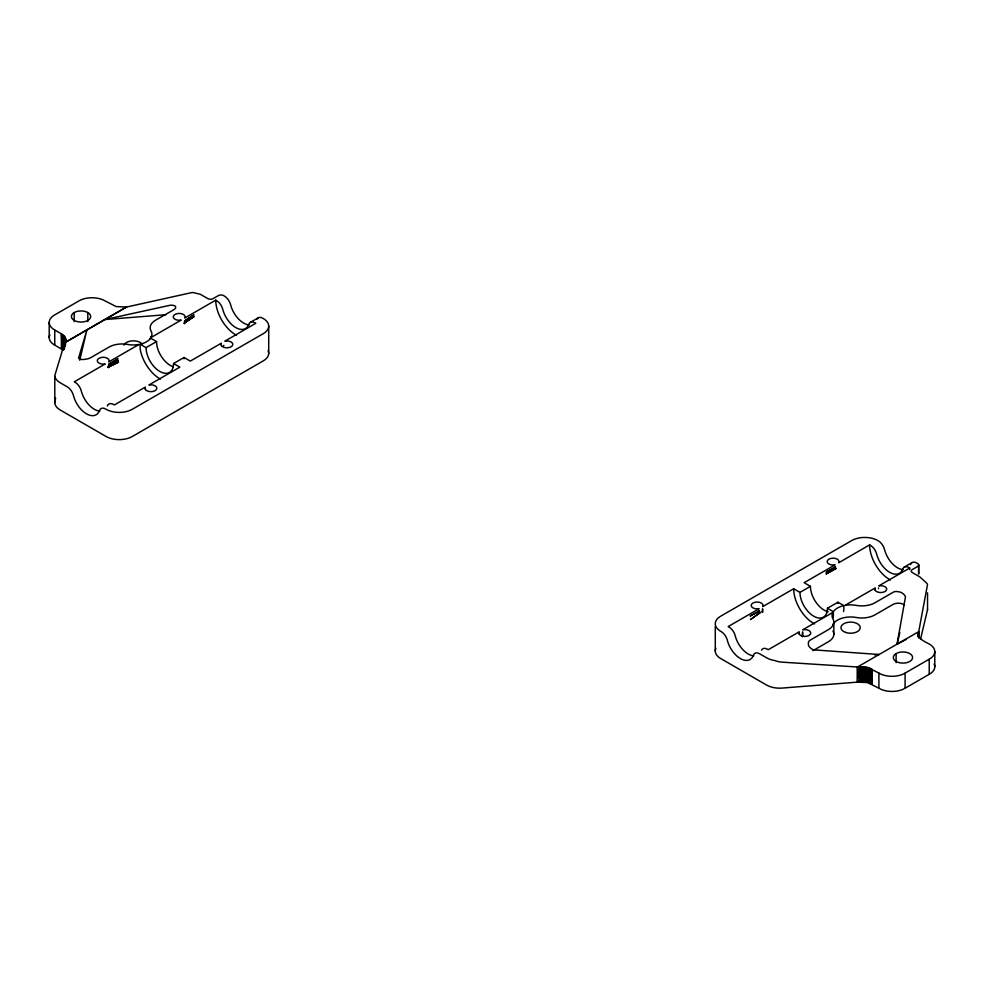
<?xml version="1.0" encoding="UTF-8"?>
<svg xmlns="http://www.w3.org/2000/svg" width="984" height="984" viewBox="0 0 984 984"><rect width="100%" height="100%" fill="white"/><g stroke="black" fill="none" stroke-linecap="round" stroke-linejoin="round"><path stroke-width="1.48" d="M54.796 376.318L54.796 402.776M256.935 319.185A9.262 5.35 60 0 1 262.851 318.275L263.281 318.521A18.524 10.689 0 0 1 263.281 333.65L132.299 409.27A18.524 10.689 0 0 1 106.1 409.27L105.669 409.024A9.262 5.35 60 0 0 99.47 410.562A19.446 11.23 60 0 1 86.457 413.809A19.446 11.23 60 0 1 73.443 395.531A9.262 5.35 60 0 0 67.244 386.835L60.209 382.776A18.524 10.689 0 0 1 55.436 378.028A19.065 7.528 -12.3 0 1 54.956 375.064L65.707 339.48L64.452 336.417L61.389 333.834L62.299 349.541L63.124 350.169L61.377 348.951L61.389 333.834L54.76 330.021A18.216 10.529 0 0 1 54.76 314.88L78.904 300.932A18.216 10.504 0.1 0 1 105.103 300.944L116.21 306.577L126.53 307.045L191.769 292.592A3.961 1.562 -12.3 0 1 193.762 292.691L200.416 294.327L207.882 298.632A3.702 2.14 0 0 0 213.122 298.632L218.362 295.606A3.702 2.14 0 0 1 223.602 295.606L224.426 296.086A9.262 5.35 60 0 1 230.625 304.782A19.446 11.23 60 0 0 249.173 324.917M63.837 349.332L63.849 335.716L64.341 348.668M64.452 348.521L64.452 336.417L64.76 346.516M64.944 346.233L64.944 337.155L65.153 345.814M65.325 345.482L65.325 337.918L65.436 345.138M65.707 342.493L65.584 338.693L65.596 341.583M74.194 321.657L74.194 312.568M87.81 321.633L87.822 312.543M802.477 632.528L802.477 636.722L802.673 631.826M715.909 648.222A18.524 10.689 0 0 0 720.706 658.554L766.597 685.048A18.524 10.689 0 0 0 782.206 688.074L857.47 682.133L857.47 667.004L918.736 631.642L927.494 584.582A3.961 2.829 16.2 0 0 926.461 582.934L919.806 576.87L912.34 572.565A3.702 2.14 0 0 1 912.34 569.539L917.58 566.513A3.702 2.14 0 0 0 917.58 563.488L916.756 563.008A9.262 5.35 60 0 0 910.557 564.558M934.124 663.954A18.216 10.517 0.1 0 1 929.216 674.298L905.096 688.222A18.216 10.541 0 0 1 878.896 688.222L867.765 682.601L857.458 682.121L857.47 667.004L867.79 667.484L878.896 673.093A18.216 10.541 0 0 0 905.096 673.105L929.24 659.169A18.216 10.517 0.1 0 0 929.24 644.04C924.997 641.691 916.166 638.272 918.736 631.63L918.736 637.681M858.528 681.506L859.758 681.937L859.77 666.832L861.123 681.875L861.135 666.758L862.488 681.875L862.501 666.758L863.841 681.949L863.854 666.832L865.182 682.096L865.194 666.98L866.498 682.318L866.51 667.201L867.765 682.601L867.79 667.484L868.995 682.957L869.007 667.841L869.954 683.511M870.151 683.376L870.163 668.259L871.246 683.843L871.258 668.726L872.255 684.384L872.267 669.268M878.896 688.222L878.896 673.093M896.116 662.675L896.116 653.597M905.096 688.222L905.096 673.105M918.293 636.808L918.293 633.782L918.318 636.648M918.404 636.021L918.416 632.995M929.216 674.298L929.24 659.169M934.775 666.734L934.8 651.617M108.707 367.536L108.695 364.092L118.019 358.705L108.597 364.855L108.621 367.622M762.465 612.429L762.588 608.838L762.563 612.343M799.303 634.336L799.414 634.25M875.268 590.474L875.391 590.388M145.386 389.627L145.521 389.504M221.363 345.741L221.498 345.642M762.157 611.654L762.022 611.974M906.141 639.465L897.076 644.139L905.464 596.87A7.958 5.683 16.2 0 0 900.225 592.085L896.387 591.446A7.195 5.141 16.2 0 0 893.054 592.319L874.973 602.761A18.524 10.689 0 0 1 856.24 605.381A18.524 10.689 0 0 0 845.047 605.369L875.194 587.952A5.929 3.419 0 0 0 880.077 592.528A5.929 3.419 0 0 0 886.658 588.727A5.929 3.419 0 0 0 878.737 585.911L909.72 568.026L908.896 567.547A9.262 5.35 60 0 0 902.697 569.096A19.446 11.23 60 0 1 889.671 572.344A19.446 11.23 60 0 1 876.658 554.066A9.262 5.35 60 0 0 870.459 545.357L869.635 544.89L838.663 562.774A5.929 3.419 0 0 0 833.78 558.199A5.929 3.419 0 0 0 827.2 561.999A5.929 3.419 0 0 0 835.121 564.816L804.137 582.7L810.435 586.329A19.446 11.23 60 0 0 828.208 611.777M55.645 398.089L54.956 400.98A18.524 10.689 0 0 0 60.209 409.996L106.1 436.49A18.524 10.689 0 0 0 132.299 436.49L263.281 360.87A18.524 10.689 0 0 0 268.078 350.538M79.729 360.242L86.912 329.898L78.535 358.213A7.958 3.149 -12.3 0 0 83.763 359.504L87.613 358.865A7.195 2.841 -12.3 0 0 90.934 357.524L109.015 347.094A18.524 10.689 0 0 1 127.76 344.462A18.524 10.689 0 0 0 138.941 344.486L108.794 361.891A5.929 3.419 0 0 0 103.91 357.315A5.929 3.419 0 0 0 97.33 361.116A5.929 3.419 0 0 0 105.251 363.932L74.28 381.817L75.104 382.296A9.262 5.35 60 0 1 81.303 390.992A19.446 11.23 60 0 0 99.851 411.127M897.076 644.139L899.819 632.589M920.495 639.354L927.506 609.748A3.702 2.14 0 0 0 927.494 609.096M184.685 320.882L193.983 314.843L184.574 320.993L184.598 323.761M184.242 322.949L194.155 316.553L184.094 323.293M108.129 367.229L118.461 362.173L108.129 367.229L118.191 360.415L108.277 366.811M160.392 379.049A28.339 16.359 60 0 1 140.159 348.791L140.159 344.228L146.05 347.635A19.446 11.23 60 0 0 159.814 371.46A19.446 11.23 60 0 0 173.565 363.514L184.045 357.463L190.33 361.103L221.302 343.219A5.929 3.419 0 0 0 226.185 347.782A5.929 3.419 0 0 0 232.765 343.982A5.929 3.419 0 0 0 224.844 341.165L255.815 323.281L254.991 322.813A9.262 5.35 60 0 0 248.792 324.351A19.446 11.23 60 0 1 235.779 327.598A19.446 11.23 60 0 1 222.765 309.32A9.262 5.35 60 0 0 216.566 300.624L215.742 300.145L184.771 318.029A5.929 3.419 0 0 0 179.887 313.453A5.929 3.419 0 0 0 173.307 317.254A5.929 3.419 0 0 0 181.216 320.071L151.069 337.487A18.524 10.689 0 0 0 151.044 331.018A18.524 10.689 0 0 1 155.583 320.206L173.664 309.763A7.195 2.841 -12.3 0 0 175.583 308.078L175.583 306.491A7.958 3.149 -12.3 0 0 170.318 305.224L104.858 319.542L165.902 314.72M146.05 347.635L156.53 341.583A19.446 11.23 60 0 0 173.184 366.724M250.342 322.371L258.202 317.832M843.509 611.556A28.339 16.359 60 0 0 843.829 610.166L843.829 605.615L837.938 602.208L827.458 608.26A19.446 11.23 60 0 1 813.706 616.193A19.446 11.23 60 0 1 799.955 592.38L793.67 588.752L762.686 606.636A5.929 3.419 0 0 0 757.803 602.06A5.929 3.419 0 0 0 751.235 605.861A5.929 3.419 0 0 0 759.144 608.678L728.172 626.562L728.996 627.029A9.262 5.35 60 0 1 735.196 635.738A19.446 11.23 60 0 0 753.744 655.861M799.955 592.38L810.435 586.329M904.234 567.104L912.094 562.565M812.907 650.695L828.405 641.74A18.524 10.689 0 0 0 832.956 630.929M857.458 682.121L858.651 681.457M223.897 345.31L223.22 346.134M878.454 588.641L878.589 587.977M874.555 654.864L879.13 654.508L813.682 649.858A7.958 5.683 16.2 0 1 808.418 645.098L808.405 642.232A7.195 5.141 16.2 0 1 810.324 640.08L828.405 629.637A18.524 10.689 0 0 0 832.956 618.825A18.524 10.689 0 0 1 832.919 612.368L802.772 629.772A5.929 3.419 0 0 1 810.681 632.589A5.929 3.419 0 0 1 804.112 636.39A5.929 3.419 0 0 1 799.229 631.814L768.258 649.698L767.434 649.231A9.262 5.35 60 0 0 761.505 650.141M63.714 349.824L62.299 349.541L62.299 334.412L63.124 350.169L63.124 335.052L63.776 349.406M858.589 681.469L859.758 681.937L857.47 667.004L782.206 662.158A19.065 13.616 16.2 0 1 774.826 660.571A18.524 10.689 0 0 1 766.597 657.816L759.574 653.757A9.262 5.35 60 0 0 753.375 655.307A19.446 11.23 60 0 1 740.349 658.554A19.446 11.23 60 0 1 727.336 640.276A9.262 5.35 60 0 0 721.137 631.568L720.706 631.322A18.524 10.689 0 0 1 720.706 616.193L851.689 540.573A18.524 10.689 0 0 1 877.888 540.573L878.318 540.819A9.262 5.35 60 0 1 884.518 549.527A19.446 11.23 60 0 0 903.066 569.65M827.458 608.26L833.35 611.667A18.524 10.689 0 0 1 843.829 605.615M156.53 341.583L150.638 338.188A18.524 10.689 0 0 1 140.159 344.228M173.565 363.514L179.851 367.143L148.879 385.027A5.929 3.419 0 0 1 156.788 387.844A5.929 3.419 0 0 1 150.208 391.644A5.929 3.419 0 0 1 145.337 387.081L114.353 404.953L113.529 404.486A9.262 5.35 60 0 0 107.969 404.854M49.852 334.781A18.216 10.529 0 0 0 54.76 345.138L61.377 348.951M859.401 681.002L859.758 681.937M918.65 564.816L918.662 574.078L918.65 565.185M927.543 592.835L927.543 609.416M833.829 622.368L833.829 634.471M833.35 611.667L833.35 616.218A28.339 16.359 60 0 1 833.03 617.608M715.282 626.402L715.282 650.99M268.718 326.085L268.718 353.305M54.76 330.021L54.76 345.138M49.2 322.457L49.2 337.561M190.638 317.094A3.702 2.14 0 0 1 192.323 317.192M236.48 335.249A28.339 16.359 60 0 1 215.742 300.145M107.33 406.023A9.262 5.35 60 0 1 107.613 405.396M150.281 338.668A18.524 10.689 0 0 1 150.884 336.909M184.045 357.463A19.446 11.23 60 0 1 183.996 358.791M123.996 345.15A9.631 5.56 0 0 1 132.619 340.833A9.631 5.56 0 0 1 142.336 344.302M904.591 605.185A7.405 4.28 0 0 0 893.054 604.422L874.973 614.852A18.524 10.689 0 0 1 856.24 617.485A18.524 10.689 0 0 0 832.919 624.471M890.372 579.982A28.339 16.359 60 0 1 869.635 544.89M909.72 568.026A28.339 16.359 60 0 1 909.671 569.613M837.938 602.208A19.446 11.23 60 0 1 837.888 603.524M814.531 623.918A28.339 16.359 60 0 1 793.67 588.752M918.736 631.63L918.724 637.681L918.736 631.63M760.3 612.515L750.521 619.526L760.3 612.515M759.267 610.72L750.079 616.046L759.611 611.261L759.267 610.72M835.244 566.858L826.056 572.184L835.576 567.399L835.244 566.858M126.518 307.033L65.251 342.407L126.53 307.045M836.056 568.481L826.228 573.906L836.056 568.481M74.255 320.44A9.631 5.56 0.1 0 0 90.356 317.918A9.631 5.56 0.1 0 0 78.511 311.128A9.631 5.56 0.1 0 0 74.255 320.44M845.613 632.429A9.631 5.56 0 0 0 860.225 627.78A9.631 5.56 0 0 0 845.945 622.798A9.631 5.56 0 0 0 845.613 632.429M896.178 661.482A9.631 5.572 0 0 0 912.279 658.948A9.631 5.572 0 0 0 900.421 652.146A9.631 5.572 0 0 0 896.178 661.482"/></g></svg>
